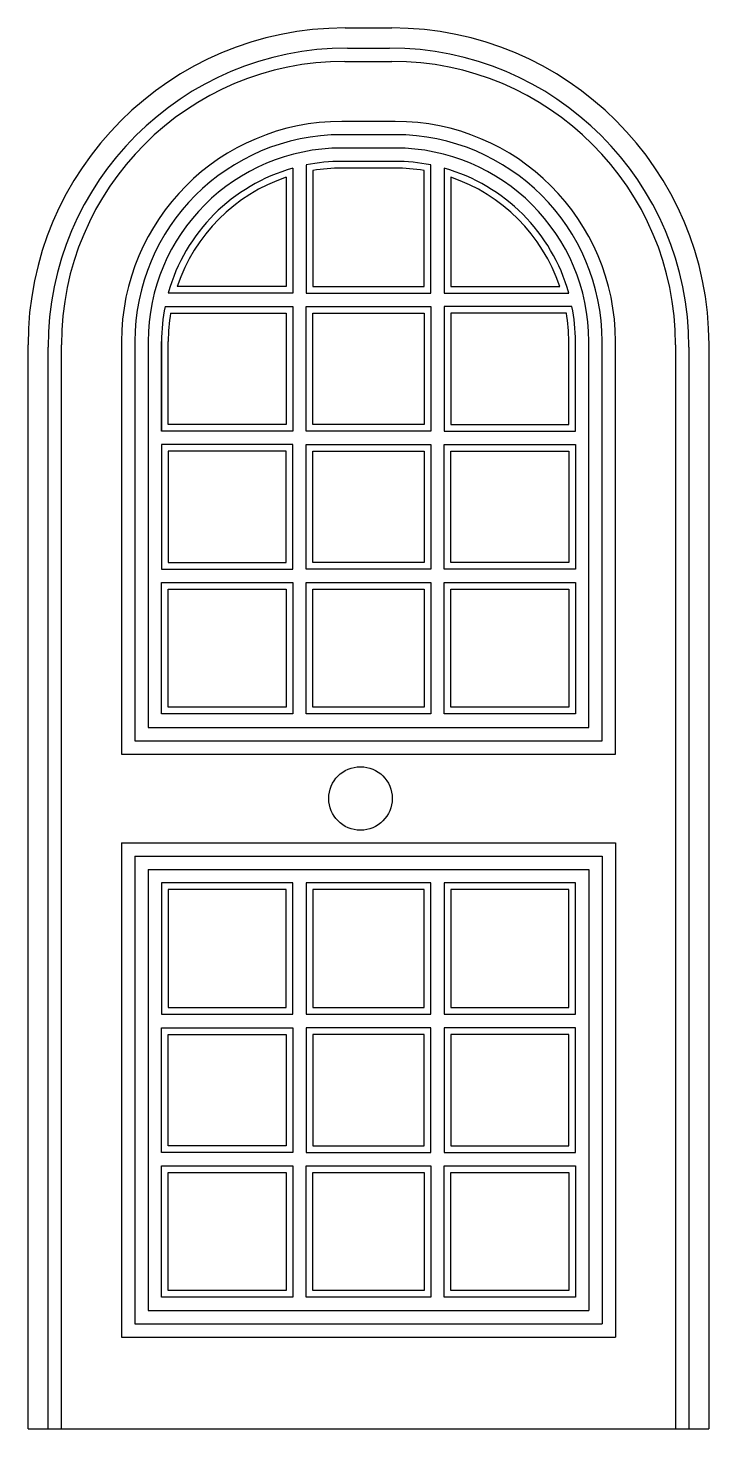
# Model space of a CAD drawing. Header units: millimetres. Extents: x -4 to 1016, y 1 to 2101.
import ezdxf

# ---------------------------------------------------------------- set-up
doc = ezdxf.new("R2010")
doc.units = ezdxf.units.MM
doc.layers.add('ceco.net 284', color=7, linetype='Continuous', plot=False)

msp = doc.modelspace()

# ---------------------------------------------------------------- linework, layer by layer
at = {"layer": 'ceco.net 284', "linetype": 'ByBlock'}
for p, q in [((471, 2100.7), (541.3, 2100.7)), ((474.7, 2070.7), (537.5, 2070.7)), ((470.9, 2050.7), (541.3, 2050.7)), ((546.1, 1960.7), (466.1, 1960.7)), ((546.1, 1940.7), (466.1, 1940.7)), ((546.1, 1920.7), (466.1, 1920.7)), ((546.1, 1900.7), (466.1, 1900.7)), ((546.1, 1890.7), (466.1, 1890.7)), ((-3.9, 0.7), (-3.9, 1625.8)), ((26.1, 0.7), (26.1, 1622.1)), ((46.1, 0.7), (46.1, 1625.9)), ((136.1, 1630.7), (136.1, 1012.4)), ((156.1, 1630.7), (156.1, 1032.4)), ((176.1, 1630.7), (176.1, 1052.4)), ((196.1, 1630.7), (196.1, 1496.4)), ((196.1, 1496.4), (196.1, 1630.7)), ((206.1, 1506.4), (206.1, 1630.7)), ((806.1, 1506.4), (806.1, 1630.7)), ((816.1, 1496.4), (816.1, 1630.7)), ((836.1, 1052.4), (836.1, 1630.7)), ((856.1, 1032.4), (856.1, 1630.7)), ((876.1, 1012.4), (876.1, 1630.7)), ((966.1, 1625.9), (966.1, 0.7)), ((986.1, 1622.1), (986.1, 0.7)), ((1016.1, 1625.8), (1016.1, 0.7)), ((176.1, 1052.4), (836.1, 1052.4)), ((156.1, 1032.4), (856.1, 1032.4)), ((136.1, 1012.4), (876.1, 1012.4)), ((136.1, 879.2), (876.1, 879.2)), ((156.1, 859.2), (856.1, 859.2)), ((176.1, 839.2), (836.1, 839.2)), ((176.1, 178.2), (836.1, 178.2)), ((156.1, 158.2), (856.1, 158.2)), ((136.1, 138.2), (876.1, 138.2)), ((46.1, 0.7), (966.1, 0.7))]:
    msp.add_line(p, q, dxfattribs=at)
at = {"layer": 'ceco.net 284'}
for p, q in [((136.1, 879.2), (136.1, 138.2)), ((876.1, 879.2), (876.1, 138.2)), ((156.1, 859.2), (156.1, 158.2)), ((856.1, 859.2), (856.1, 158.2)), ((176.1, 839.2), (176.1, 178.2)), ((836.1, 839.2), (836.1, 178.2)), ((-3.9, 0.7), (1016.1, 0.7))]:
    msp.add_line(p, q, dxfattribs=at)
for points in [[(392.9, 1890.5), (392.9, 1703.4), (206.1, 1703.4)], [(412.7, 1895.3), (412.7, 1703.4), (599.3, 1703.4), (599.3, 1895.4)], [(619.3, 1890.5), (619.3, 1703.4), (806.2, 1703.4)], [(382.9, 1877), (382.9, 1713.4), (219.6, 1713.4)], [(422.7, 1887), (422.7, 1713.4), (589.3, 1713.4), (589.3, 1887)], [(629.3, 1877), (629.3, 1713.4), (792.6, 1713.4)], [(201.3, 1683.4), (392.9, 1683.4), (392.9, 1496.4), (196.1, 1496.4)], [(810.9, 1683.4), (619.3, 1683.4), (619.3, 1496.4), (816.1, 1496.4)], [(209.7, 1673.4), (382.9, 1673.4), (382.9, 1506.4), (206.1, 1506.4)], [(802.6, 1673.4), (629.3, 1673.4), (629.3, 1506.4), (806.1, 1506.4)]]:
    msp.add_lwpolyline(points, dxfattribs=at)
for points in [[(412.7, 1683.4), (599.3, 1683.4), (599.3, 1496.4), (412.7, 1496.4)], [(422.7, 1673.4), (589.3, 1673.4), (589.3, 1506.4), (422.7, 1506.4)], [(392.7, 1476.4), (196.1, 1476.4), (196.1, 1289.4), (392.7, 1289.4)], [(412.7, 1476.4), (599.3, 1476.4), (599.3, 1289.4), (412.7, 1289.4)], [(619.3, 1476.4), (816.1, 1476.4), (816.1, 1289.4), (619.3, 1289.4)], [(382.7, 1466.4), (206.1, 1466.4), (206.1, 1299.4), (382.7, 1299.4)], [(422.7, 1466.4), (589.3, 1466.4), (589.3, 1299.4), (422.7, 1299.4)], [(629.3, 1466.4), (806.1, 1466.4), (806.1, 1299.4), (629.3, 1299.4)], [(196.1, 1269.4), (392.7, 1269.4), (392.7, 1072.4), (196.1, 1072.4)], [(412.7, 1269.4), (599.3, 1269.4), (599.3, 1072.4), (412.7, 1072.4)], [(619.3, 1269.4), (816.1, 1269.4), (816.1, 1072.4), (619.3, 1072.4)], [(206.1, 1259.4), (382.7, 1259.4), (382.7, 1082.4), (206.1, 1082.4)], [(422.7, 1259.4), (589.3, 1259.4), (589.3, 1082.4), (422.7, 1082.4)], [(629.3, 1259.4), (806.1, 1259.4), (806.1, 1082.4), (629.3, 1082.4)], [(196.1, 622.2), (392.7, 622.2), (392.7, 819.2), (196.1, 819.2)], [(412.7, 622.2), (599.3, 622.2), (599.3, 819.2), (412.7, 819.2)], [(619.3, 622.2), (816.1, 622.2), (816.1, 819.2), (619.3, 819.2)], [(206.1, 632.2), (382.7, 632.2), (382.7, 809.2), (206.1, 809.2)], [(422.7, 632.2), (589.3, 632.2), (589.3, 809.2), (422.7, 809.2)], [(629.3, 632.2), (806.1, 632.2), (806.1, 809.2), (629.3, 809.2)], [(392.7, 415.2), (196.1, 415.2), (196.1, 602.2), (392.7, 602.2)], [(382.7, 425.2), (206.1, 425.2), (206.1, 592.2), (382.7, 592.2)], [(412.7, 415.2), (599.3, 415.2), (599.3, 602.2), (412.7, 602.2)], [(422.7, 425.2), (589.3, 425.2), (589.3, 592.2), (422.7, 592.2)], [(619.3, 415.2), (816.1, 415.2), (816.1, 602.2), (619.3, 602.2)], [(629.3, 425.2), (806.1, 425.2), (806.1, 592.2), (629.3, 592.2)], [(196.1, 395.2), (392.7, 395.2), (392.7, 198.2), (196.1, 198.2)], [(206.1, 385.2), (382.7, 385.2), (382.7, 208.2), (206.1, 208.2)], [(412.7, 395.2), (599.3, 395.2), (599.3, 198.2), (412.7, 198.2)], [(422.7, 385.2), (589.3, 385.2), (589.3, 208.2), (422.7, 208.2)], [(619.3, 395.2), (816.1, 395.2), (816.1, 198.2), (619.3, 198.2)], [(629.3, 385.2), (806.1, 385.2), (806.1, 208.2), (629.3, 208.2)]]:
    msp.add_lwpolyline(points, close=True, dxfattribs=at)
at = {"layer": 'ceco.net 284', "linetype": 'ByBlock'}
msp.add_circle((494.1, 945.8), 47.6, dxfattribs=at)
for centre, radius, start, end in [((471, 1625.8), 474.9, 90, 180), ((541.3, 1625.8), 474.9, 0, 90), ((474.7, 1622.1), 448.6, 90, 180), ((537.5, 1622.1), 448.6, 0, 90), ((470.9, 1625.9), 424.8, 90, 180), ((541.3, 1625.9), 424.8, 0, 90), ((466.1, 1630.7), 330, 90, 180), ((546.1, 1630.7), 330, 0, 90), ((466.1, 1630.7), 310, 90, 180), ((546.1, 1630.7), 310, 0, 90), ((466.1, 1630.7), 290, 90, 180), ((546.1, 1630.7), 290, 0, 90), ((466.1, 1630.7), 270, 105.7304, 164.3793), ((466.1, 1630.7), 270, 90, 101.407), ((466.1, 1630.7), 260, 90, 99.609), ((546.1, 1630.7), 270, 78.6363, 90), ((546.1, 1630.7), 260, 80.4357, 90), ((546.1, 1630.7), 270, 15.6207, 74.2696), ((466.1, 1630.7), 260, 108.6629, 161.4528), ((546.1, 1630.7), 260, 18.5472, 71.3371), ((466.1, 1630.7), 270, 168.744, 180), ((546.1, 1630.7), 270, 0, 11.256), ((466.1, 1630.7), 260, 170.547, 180), ((546.1, 1630.7), 260, 0, 9.453)]:
    msp.add_arc(centre, radius, start, end, dxfattribs=at)

doc.saveas('drawing.dxf')
